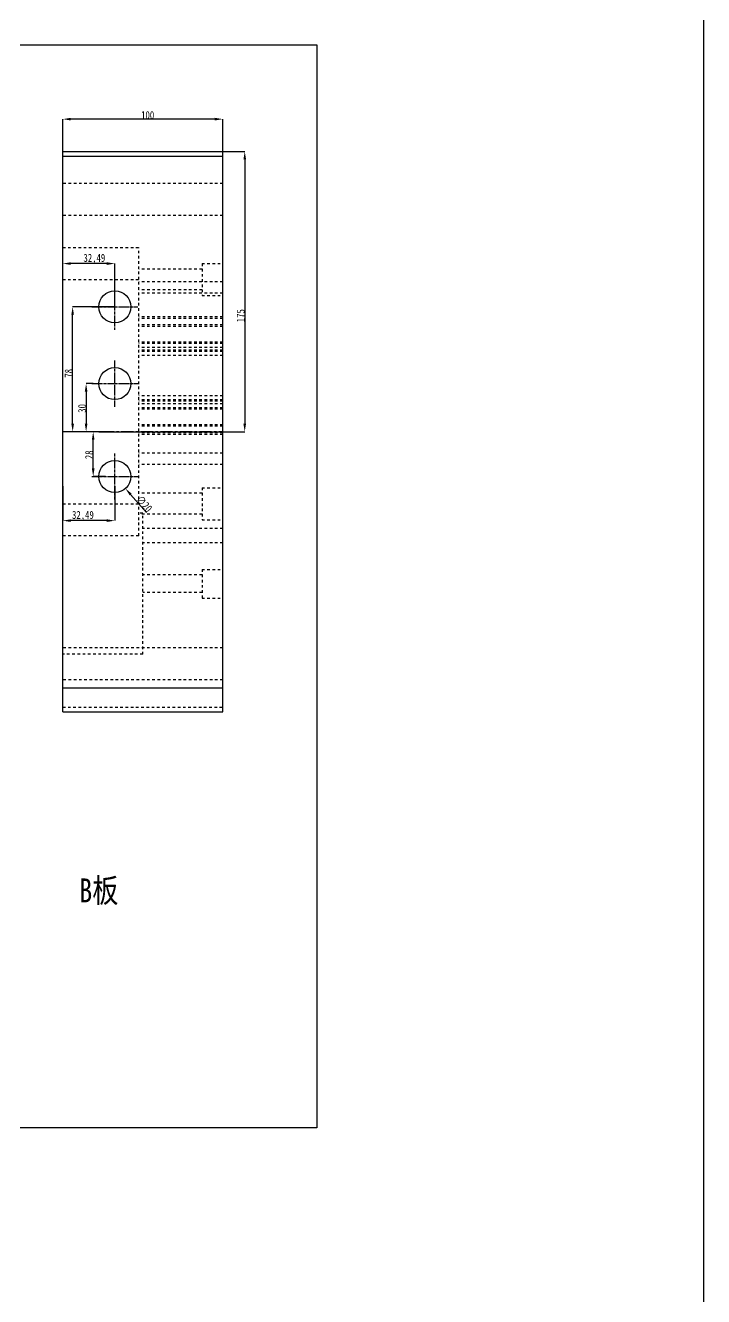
# Model space of a CAD drawing. Header units: millimetres. Extents: x -1495 to -116, y -3881 to 1305.
# Drawn here: x -540 to -116, y -2668 to -1874 of the extents above; entities that cross this region are included whole.
import ezdxf

# ---------------------------------------------------------------- set-up
doc = ezdxf.new("R2010")
doc.units = ezdxf.units.MM
doc.header["$LTSCALE"] = 16.335
doc.header["$PDMODE"] = 3
doc.header["$PDSIZE"] = 0.3125
doc.linetypes.add('CENTER', pattern=[0.6, 0.375, -0.075, 0.075, -0.075])
doc.linetypes.add('HIDDEN', pattern=[0.2, 0.1, -0.1])
doc.layers.get('0').update_dxf_attribs({"linetype": 'CONTINUOUS'})
doc.layers.get('Defpoints').update_dxf_attribs({"linetype": 'CONTINUOUS'})
doc.layers.add('DEFAULT_2', color=8, linetype='HIDDEN')
doc.styles.get("Standard").update_dxf_attribs({"font": 'txt', "width": 0.8})
doc.dimstyles.new('副本 ISO-25-1', dxfattribs={"dimtxt": 5, "dimasz": 5, "dimexe": 0, "dimexo": 0, "dimgap": 0, "dimtad": 1, "dimtxsty": 'Standard', "dimcen": 0, "dimclrd": 4, "dimclre": 4, "dimclrt": 6, "dimazin": 0, "dimtfac": 1, "dimtofl": 0, "dimtmove": 0, "dimatfit": 3, "dimfxl": 0, "dimarcsym": 0})

# ---------------------------------------------------------------- blocks, each defined once
blk = doc.blocks.new('*D746')
at = {"color": 4, "linetype": 'Continuous', "lineweight": -2}
for p, q in [((-416.27, -1952.95), (-402.59, -1952.95)), ((-402.59, -1957.95), (-402.59, -2122.95)), ((-493.74, -2127.95), (-402.59, -2127.95))]:
    blk.add_line(p, q, dxfattribs=at)
at = {"color": 4}
for points in [[(-403.42, -1957.95), (-401.75, -1957.95), (-402.59, -1952.95)], [(-403.42, -2122.95), (-401.75, -2122.95), (-402.59, -2127.95)]]:
    blk.add_solid(points, dxfattribs=at)
at = {"layer": 'Defpoints', "color": 0}
for p in [(-416.27, -1952.95), (-493.74, -2127.95), (-402.59, -2127.95)]:
    blk.add_point(p, dxfattribs=at)
at = {"color": 6, "insert": (-405.09, -2055.5), "char_height": 5, "attachment_point": 5, "rotation": 90}
blk.add_mtext('175', dxfattribs=at)
blk = doc.blocks.new('*D747')
at = {"color": 4, "linetype": 'Continuous', "lineweight": -2}
for p, q in [((-516.27, -1967.18), (-516.27, -1932.75)), ((-421.27, -1932.75), (-511.27, -1932.75)), ((-416.27, -1967.18), (-416.27, -1932.75))]:
    blk.add_line(p, q, dxfattribs=at)
at = {"color": 4}
for points in [[(-511.27, -1931.92), (-511.27, -1933.58), (-516.27, -1932.75)], [(-421.27, -1931.92), (-421.27, -1933.58), (-416.27, -1932.75)]]:
    blk.add_solid(points, dxfattribs=at)
at = {"layer": 'Defpoints', "color": 0}
for p in [(-516.27, -1932.75), (-516.27, -1967.18), (-416.27, -1967.18)]:
    blk.add_point(p, dxfattribs=at)
at = {"color": 6, "insert": (-463.21, -1930.25), "char_height": 5, "attachment_point": 5}
blk.add_mtext('100', dxfattribs=at)
blk = doc.blocks.new('*D748')
at = {"color": 4, "linetype": 'Continuous', "lineweight": -2}
for p, q in [((-516.27, -2043.2), (-516.27, -2022.96)), ((-488.78, -2022.96), (-511.27, -2022.96)), ((-483.78, -2049.95), (-483.78, -2022.96))]:
    blk.add_line(p, q, dxfattribs=at)
at = {"color": 4}
for points in [[(-511.27, -2022.13), (-511.27, -2023.8), (-516.27, -2022.96)], [(-488.78, -2022.13), (-488.78, -2023.8), (-483.78, -2022.96)]]:
    blk.add_solid(points, dxfattribs=at)
at = {"layer": 'Defpoints', "color": 0}
for p in [(-516.27, -2022.96), (-516.27, -2043.2), (-483.78, -2049.95)]:
    blk.add_point(p, dxfattribs=at)
at = {"color": 6, "insert": (-496.55, -2020.05), "char_height": 5, "attachment_point": 5}
blk.add_mtext('32,49', dxfattribs=at)
blk = doc.blocks.new('*D749')
at = {"color": 4, "linetype": 'Continuous', "lineweight": -2}
for p, q in [((-516.27, -2162.07), (-516.27, -2183.51)), ((-483.78, -2162.07), (-483.78, -2183.51)), ((-488.78, -2183.51), (-511.27, -2183.51))]:
    blk.add_line(p, q, dxfattribs=at)
at = {"color": 4}
for points in [[(-511.27, -2182.68), (-511.27, -2184.34), (-516.27, -2183.51)], [(-488.78, -2182.68), (-488.78, -2184.34), (-483.78, -2183.51)]]:
    blk.add_solid(points, dxfattribs=at)
at = {"layer": 'Defpoints', "color": 0}
for p in [(-516.27, -2162.07), (-483.78, -2162.07), (-516.27, -2183.51)]:
    blk.add_point(p, dxfattribs=at)
at = {"color": 6, "insert": (-503.69, -2180.59), "char_height": 5, "attachment_point": 5}
blk.add_mtext('32,49', dxfattribs=at)
blk = doc.blocks.new('*D750')
at = {"color": 4, "linetype": 'Continuous', "lineweight": -2}
for p, q in [((-493.74, -2127.95), (-497.27, -2127.95)), ((-497.27, -2150.95), (-497.27, -2132.95)), ((-489.53, -2155.95), (-497.27, -2155.95))]:
    blk.add_line(p, q, dxfattribs=at)
at = {"color": 4}
for points in [[(-498.1, -2132.95), (-496.44, -2132.95), (-497.27, -2127.95)], [(-498.1, -2150.95), (-496.44, -2150.95), (-497.27, -2155.95)]]:
    blk.add_solid(points, dxfattribs=at)
at = {"layer": 'Defpoints', "color": 0}
for p in [(-497.27, -2127.95), (-493.74, -2127.95), (-489.53, -2155.95)]:
    blk.add_point(p, dxfattribs=at)
at = {"color": 6, "insert": (-499.77, -2142.4), "char_height": 5, "attachment_point": 5, "rotation": 90}
blk.add_mtext('28', dxfattribs=at)
blk = doc.blocks.new('*D751')
at = {"color": 4, "linetype": 'Continuous', "lineweight": -2}
for p, q in [((-497.27, -2097.95), (-501.69, -2097.95)), ((-501.69, -2102.95), (-501.69, -2122.95)), ((-493.74, -2127.95), (-501.69, -2127.95))]:
    blk.add_line(p, q, dxfattribs=at)
at = {"color": 4}
for points in [[(-502.53, -2102.95), (-500.86, -2102.95), (-501.69, -2097.95)], [(-502.53, -2122.95), (-500.86, -2122.95), (-501.69, -2127.95)]]:
    blk.add_solid(points, dxfattribs=at)
at = {"layer": 'Defpoints', "color": 0}
for p in [(-497.27, -2097.95), (-501.69, -2127.95), (-493.74, -2127.95)]:
    blk.add_point(p, dxfattribs=at)
at = {"color": 6, "insert": (-504.19, -2113.42), "char_height": 5, "attachment_point": 5, "rotation": 90}
blk.add_mtext('30', dxfattribs=at)
blk = doc.blocks.new('*D752')
at = {"color": 4, "linetype": 'Continuous', "lineweight": -2}
for p, q in [((-483.78, -2049.95), (-510.1, -2049.95)), ((-510.1, -2122.95), (-510.1, -2054.95)), ((-491.52, -2127.95), (-510.1, -2127.95))]:
    blk.add_line(p, q, dxfattribs=at)
at = {"color": 4}
for points in [[(-510.94, -2054.95), (-509.27, -2054.95), (-510.1, -2049.95)], [(-510.94, -2122.95), (-509.27, -2122.95), (-510.1, -2127.95)]]:
    blk.add_solid(points, dxfattribs=at)
at = {"layer": 'Defpoints', "color": 0}
for p in [(-510.1, -2049.95), (-483.78, -2049.95), (-491.52, -2127.95)]:
    blk.add_point(p, dxfattribs=at)
at = {"color": 6, "insert": (-512.6, -2091.49), "char_height": 5, "attachment_point": 5, "rotation": 90}
blk.add_mtext('78', dxfattribs=at)
blk = doc.blocks.new('*D753')
at = {"color": 4, "linetype": 'Continuous', "lineweight": -2}
blk.add_line((-463.93, -2178.44), (-473.86, -2167.19), dxfattribs=at)
at = {"color": 4}
blk.add_solid([(-473.23, -2166.64), (-474.48, -2167.74), (-477.16, -2163.44)], dxfattribs=at)
at = {"layer": 'Defpoints', "color": 0}
for p in [(-490.4, -2148.45), (-477.16, -2163.44)]:
    blk.add_point(p, dxfattribs=at)
at = {"color": 6, "insert": (-465.37, -2173.04), "char_height": 5, "attachment_point": 5, "rotation": 311.42367}
blk.add_mtext('∅20', dxfattribs=at)

msp = doc.modelspace()

# ---------------------------------------------------------------- linework, layer by layer
at = {"color": 7, "linetype": 'Continuous'}
for p, q in [((-516.272, -2302.946), (-516.272, -1952.946)), ((-516.272, -1952.946), (-416.272, -1952.946)), ((-416.272, -2302.946), (-416.272, -1952.946)), ((-516.272, -1955.946), (-416.272, -1955.946)), ((-516.272, -2287.946), (-416.272, -2287.946)), ((-516.272, -2302.946), (-416.272, -2302.946))]:
    msp.add_line(p, q, dxfattribs=at)
at = {"color": 1, "linetype": 'CENTER', "ltscale": 0.248791}
for p, q in [((-483.781, -2064.346), (-483.781, -2035.546)), ((-498.181, -2049.946), (-469.381, -2049.946)), ((-483.781, -2112.346), (-483.781, -2083.546)), ((-498.181, -2097.946), (-469.381, -2097.946)), ((-483.781, -2170.346), (-483.781, -2141.546)), ((-498.181, -2155.946), (-469.381, -2155.946))]:
    msp.add_line(p, q, dxfattribs=at)
at = {"color": 1, "linetype": 'CENTER', "ltscale": 1.243955}
msp.add_line((-516.272, -2127.946), (-416.272, -2127.946), dxfattribs=at)
for points in [[(-1495.417, 1305.363), (-115.894, 1305.363), (-115.894, -3881.077), (-1495.417, -3881.077)], [(-949.548, -1886.334), (-357.562, -1886.334), (-357.562, -2562.77), (-949.548, -2562.77)]]:
    msp.add_lwpolyline(points, close=True)
for centre in [(-483.781, -2049.946), (-483.781, -2097.946), (-483.781, -2155.946)]:
    msp.add_circle(centre, 10)
at = {"layer": 'DEFAULT_2', "color": 8, "linetype": 'HIDDEN'}
for p, q in [((-416.272, -1972.946), (-516.272, -1972.946)), ((-416.272, -1992.946), (-516.272, -1992.946)), ((-516.272, -2012.946), (-468.781, -2012.946)), ((-468.781, -2192.946), (-468.781, -2012.946)), ((-429.272, -2022.946), (-416.272, -2022.946)), ((-429.272, -2022.947), (-429.272, -2042.944)), ((-429.272, -2026.446), (-468.781, -2026.446)), ((-516.272, -2032.946), (-468.781, -2032.946)), ((-416.272, -2034.446), (-468.781, -2034.446)), ((-429.272, -2039.446), (-468.781, -2039.446)), ((-416.272, -2041.446), (-468.781, -2041.446)), ((-429.272, -2042.946), (-416.272, -2042.946)), ((-416.272, -2056.276), (-468.781, -2056.276)), ((-416.272, -2057.281), (-468.781, -2057.281)), ((-416.272, -2061.276), (-468.781, -2061.276)), ((-416.272, -2062.281), (-468.781, -2062.281)), ((-416.272, -2071.954), (-468.781, -2071.954)), ((-416.272, -2072.858), (-468.781, -2072.858)), ((-416.272, -2075.371), (-468.781, -2075.371)), ((-416.272, -2076.954), (-468.781, -2076.954)), ((-416.272, -2077.858), (-468.781, -2077.858)), ((-416.272, -2080.371), (-468.781, -2080.371)), ((-416.272, -2105.521), (-468.781, -2105.521)), ((-416.272, -2108.033), (-468.781, -2108.033)), ((-416.272, -2108.938), (-468.781, -2108.938)), ((-416.272, -2110.521), (-468.781, -2110.521)), ((-416.272, -2113.033), (-468.781, -2113.033)), ((-416.272, -2113.938), (-468.781, -2113.938)), ((-416.272, -2123.611), (-468.781, -2123.611)), ((-416.272, -2124.616), (-468.781, -2124.616)), ((-416.272, -2128.611), (-468.781, -2128.611)), ((-416.272, -2129.616), (-468.781, -2129.616)), ((-416.272, -2141.446), (-468.781, -2141.446)), ((-416.272, -2148.446), (-468.781, -2148.446)), ((-429.272, -2166.446), (-468.781, -2166.446)), ((-429.272, -2162.946), (-416.272, -2162.946)), ((-429.272, -2162.947), (-429.272, -2182.944)), ((-516.272, -2172.946), (-468.781, -2172.946)), ((-466.272, -2178.896), (-468.781, -2178.896)), ((-429.272, -2179.446), (-468.781, -2179.446)), ((-466.272, -2266.996), (-466.272, -2178.896)), ((-429.272, -2182.946), (-416.272, -2182.946)), ((-416.272, -2188.446), (-466.272, -2188.446)), ((-468.781, -2192.946), (-516.272, -2192.946)), ((-416.272, -2197.446), (-466.272, -2197.446)), ((-429.272, -2213.946), (-416.272, -2213.946)), ((-429.272, -2213.946), (-429.272, -2231.946)), ((-429.272, -2217.446), (-466.272, -2217.446)), ((-429.272, -2228.446), (-466.272, -2228.446)), ((-429.272, -2231.946), (-416.272, -2231.946)), ((-416.272, -2262.946), (-516.272, -2262.946)), ((-466.272, -2266.996), (-516.272, -2266.996)), ((-416.272, -2282.946), (-516.272, -2282.946)), ((-516.272, -2299.946), (-416.272, -2299.946))]:
    msp.add_line(p, q, dxfattribs=at)

# ---------------------------------------------------------------- texts
at = {"insert": (-506.028, -2406.995), "char_height": 15, "width": 325.32345, "attachment_point": 1}
msp.add_mtext('{\\fSimSun|b0|i0|c134|p2;B板 \\H1x;     }', dxfattribs=at)

# ---------------------------------------------------------------- dimensions: what is measured, and where the dimension line sits
for base, p1, p2, picture, middle in [((-516.272, -1932.749), (-416.272, -1967.178), (-516.272, -1967.178), '*D747', (-463.208, -1932.749)), ((-516.272, -2022.962), (-483.781, -2049.946), (-516.272, -2043.202), '*D748', (-496.548, -2022.962)), ((-516.272, -2183.509), (-483.781, -2162.073), (-516.272, -2162.073), '*D749', (-503.686, -2183.509))]:
    dim = msp.add_linear_dim(base=base, p1=p1, p2=p2, dimstyle='副本 ISO-25-1', override={"dimfxl": 1.25, "dimarcsym": 1})
    dim.commit()
    dim.dimension.update_dxf_attribs({"geometry": picture, "text_midpoint": middle, "dimtype": 160})
for base, p1, p2, picture, middle in [((-402.587, -2127.946), (-416.272, -1952.946), (-493.744, -2127.946), '*D746', (-402.587, -2055.505)), ((-510.102, -2049.946), (-491.517, -2127.946), (-483.781, -2049.946), '*D752', (-510.102, -2091.485)), ((-501.693, -2127.946), (-497.27, -2097.946), (-493.744, -2127.946), '*D751', (-501.693, -2113.422)), ((-497.27, -2127.946), (-489.527, -2155.946), (-493.744, -2127.946), '*D750', (-497.27, -2142.404))]:
    dim = msp.add_linear_dim(base=base, p1=p1, p2=p2, angle=90, dimstyle='副本 ISO-25-1', override={"dimfxl": 1.25, "dimarcsym": 1})
    dim.commit()
    dim.dimension.update_dxf_attribs({"geometry": picture, "text_midpoint": middle, "dimtype": 160})
dim = msp.add_diameter_dim_2p(p1=(-490.397, -2148.448), p2=(-477.165, -2163.444), dimstyle='副本 ISO-25-1', override={"dimfxl": 1.25, "dimarcsym": 1})
dim.commit()
dim.dimension.update_dxf_attribs({"geometry": '*D753', "text_midpoint": (-465.366, -2173.038)})

doc.saveas('drawing.dxf')
